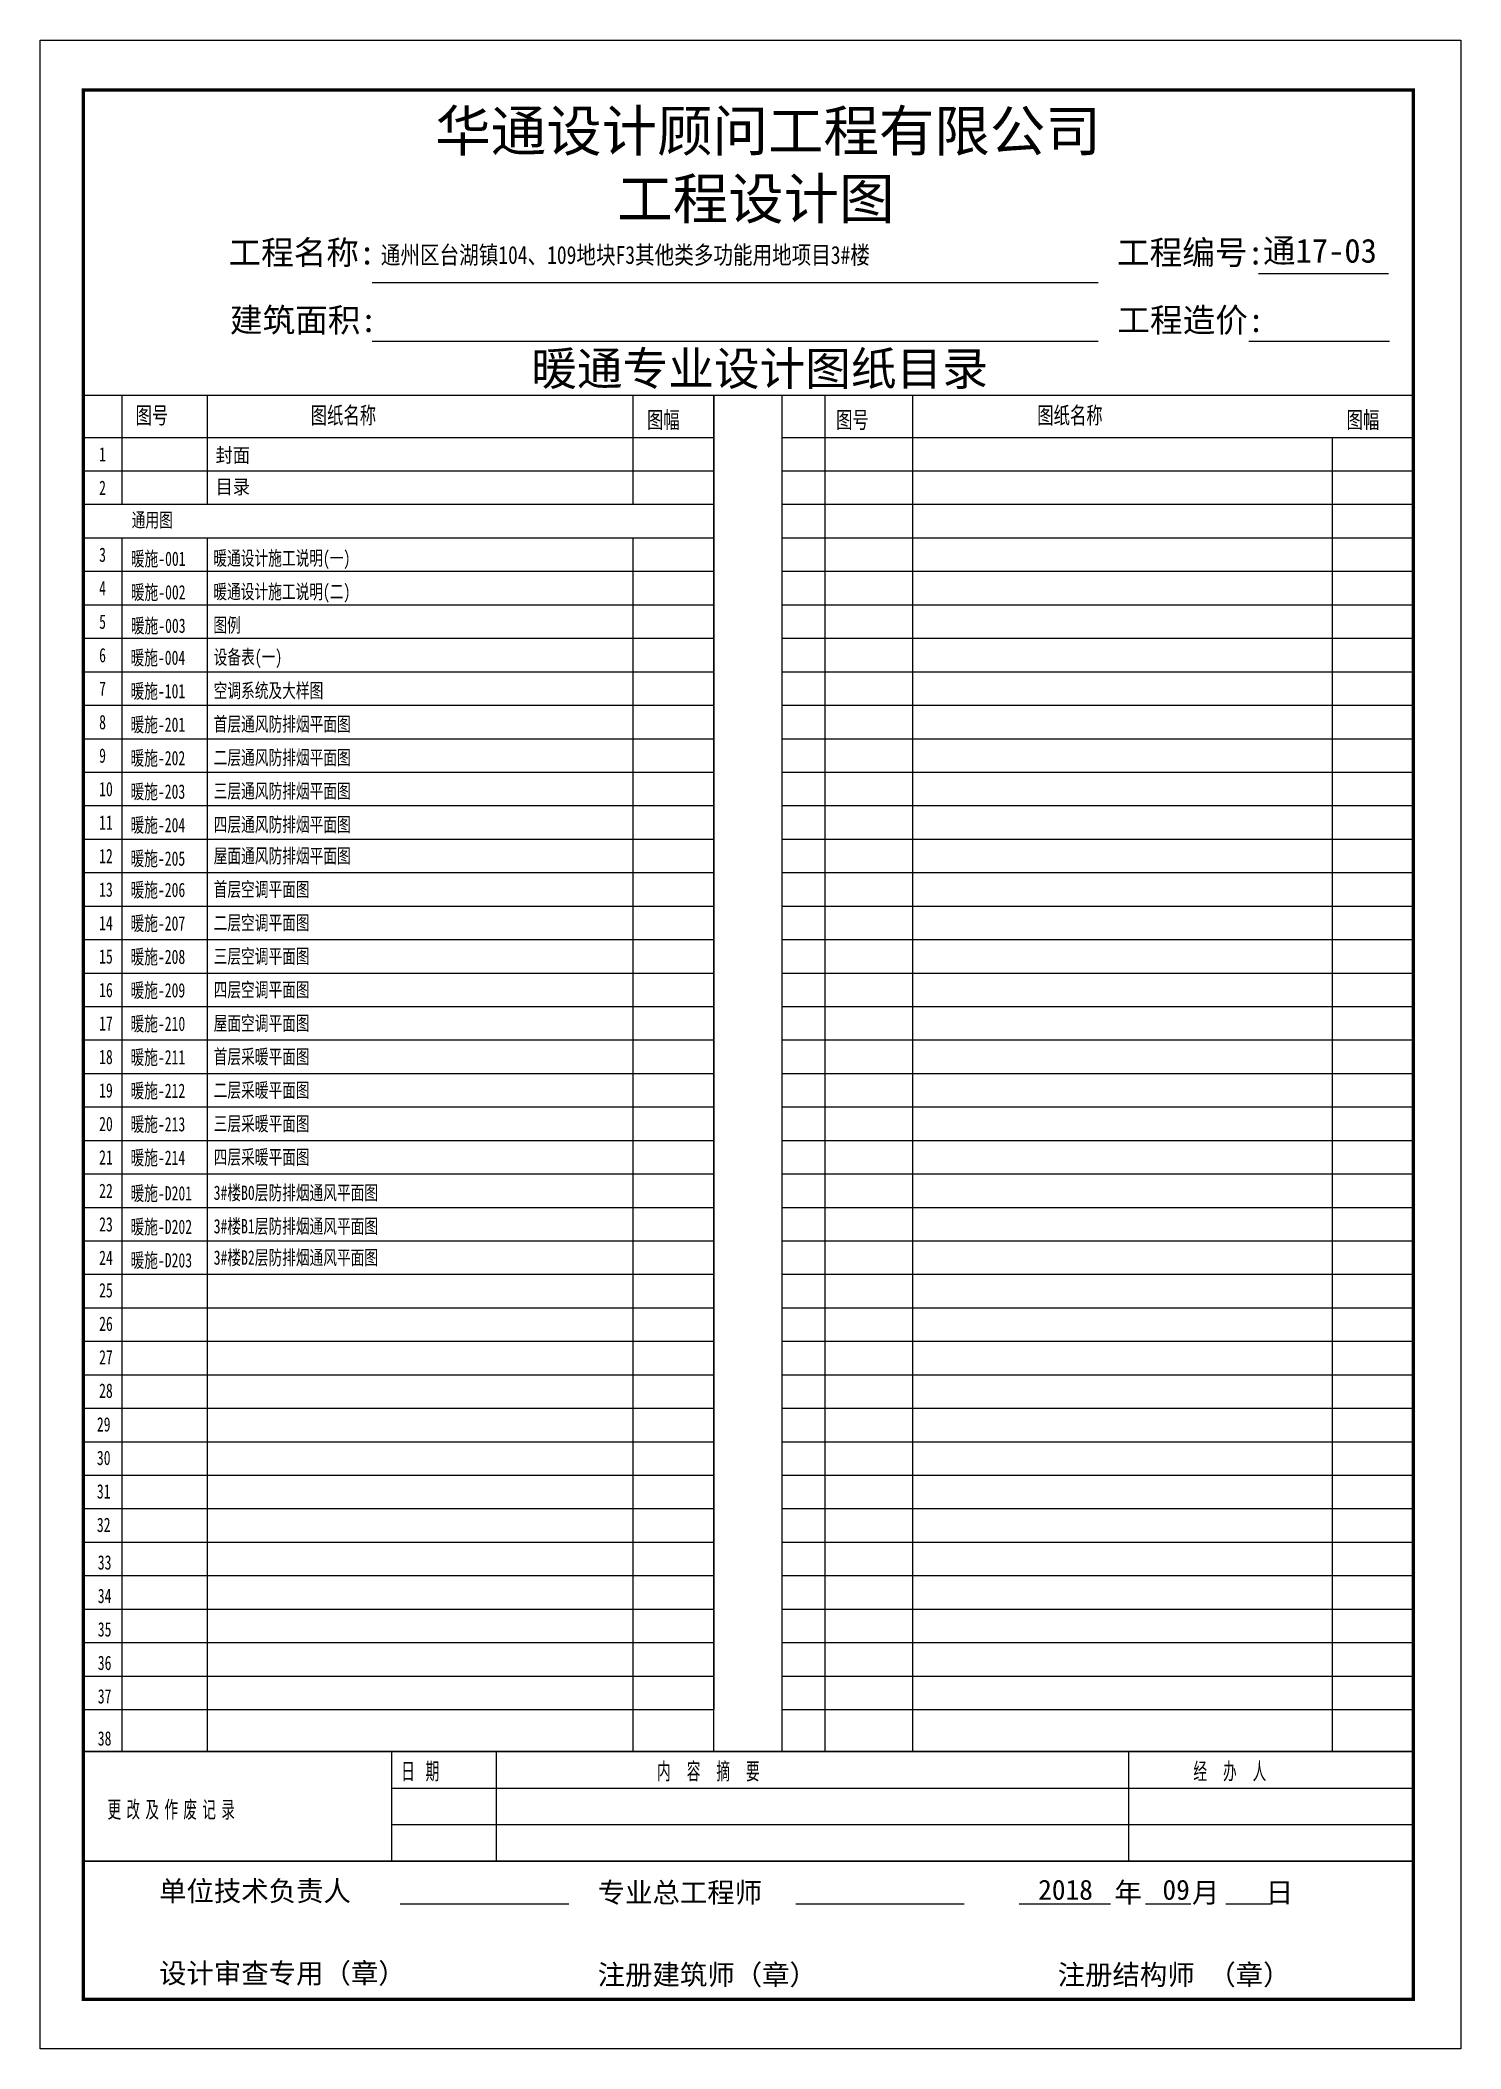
# Model space of a CAD drawing. Extents: x 187501 to 217201, y 64139 to 106139.
import ezdxf

# ---------------------------------------------------------------- set-up
doc = ezdxf.new("R2010")
doc.units = 0
doc.header["$LTSCALE"] = 1000
doc.header["$MEASUREMENT"] = 0
doc.layers.get('0').update_dxf_attribs({"linetype": 'CONTINUOUS'})
doc.layers.add('PUB_TEXT', color=7, linetype='CONTINUOUS')
doc.styles.add('-宋体', font='')
doc.styles.add('-黑体', font='ros.shx', dxfattribs={"width": 0.8, "bigfont": 'jd.shx'})
doc.styles.add('H1', font='')
doc.styles.add('黑体', font='simhei.ttf')
doc.styles.get('-宋体').set_extended_font_data('SimSun')
doc.styles.get('H1').set_extended_font_data('SimSun')

msp = doc.modelspace()

# ---------------------------------------------------------------- linework, layer by layer
at = {"color": 4}
for p, q in [((212973, 101261), (215688, 101261)), ((194444, 101074), (209620, 101074)), ((194444, 99849), (209620, 99849)), ((194444, 99849), (209620, 99849)), ((212770, 99849), (215710, 99849)), ((212770, 99849), (214987, 99849)), ((188394, 98714), (216202, 98714)), ((188394, 98714), (216202, 98714)), ((189217, 96434), (189217, 98714)), ((199888, 98714), (199888, 96434)), ((201584, 98714), (201584, 71234)), ((201584, 70354), (201584, 98714)), ((203013, 70354), (203013, 98714)), ((203912, 70354), (203912, 98714)), ((205747, 70354), (205747, 98714)), ((188394, 97834), (201584, 97834)), ((203013, 97834), (216202, 97834)), ((214513, 97834), (214513, 70354)), ((189217, 70354), (189217, 95734)), ((199888, 95734), (199888, 70354)), ((194844, 70354), (194844, 68063)), ((197030, 70354), (197030, 68063)), ((210252, 70354), (210252, 68063)), ((194844, 69591), (216209, 69591)), ((194844, 68827), (216209, 68827)), ((195028, 67168), (198552, 67168)), ((203295, 67168), (206819, 67168)), ((207970, 67168), (209879, 67168)), ((210608, 67168), (211558, 67168)), ((212285, 67168), (213235, 67168))]:
    msp.add_line(p, q, dxfattribs=at)
for p, q in [((188401, 97134), (201584, 97134)), ((203013, 97134), (216209, 97134)), ((188401, 96434), (201584, 96434)), ((188401, 96434), (201584, 96434)), ((188401, 96434), (201584, 96434)), ((203013, 96434), (216209, 96434)), ((188401, 95734), (201584, 95734)), ((203013, 95734), (216209, 95734)), ((188401, 95034), (201584, 95034)), ((203013, 95034), (216209, 95034)), ((188401, 94334), (201584, 94334)), ((203013, 94334), (216209, 94334)), ((188401, 93634), (201584, 93634)), ((203013, 93634), (216209, 93634)), ((188401, 92934), (201584, 92934)), ((203013, 92934), (216209, 92934)), ((188401, 92234), (201584, 92234)), ((188401, 92234), (201584, 92234)), ((203013, 92234), (216209, 92234)), ((188401, 91534), (201584, 91534)), ((203013, 91534), (216209, 91534)), ((203013, 91534), (216209, 91534)), ((188401, 90834), (201584, 90834)), ((203013, 90834), (216209, 90834)), ((188401, 90134), (201584, 90134)), ((203013, 90134), (216209, 90134)), ((188401, 89434), (201584, 89434)), ((203013, 89434), (216209, 89434)), ((188401, 88734), (201584, 88734)), ((203013, 88734), (216209, 88734)), ((188401, 88034), (201584, 88034)), ((203013, 88034), (216209, 88034)), ((188401, 87334), (201584, 87334)), ((203013, 87334), (216209, 87334)), ((188401, 86634), (201584, 86634)), ((203013, 86634), (216209, 86634)), ((188401, 85934), (201584, 85934)), ((203013, 85934), (216209, 85934)), ((188401, 85234), (201584, 85234)), ((203013, 85234), (216209, 85234)), ((188401, 84534), (201584, 84534)), ((203013, 84534), (216209, 84534)), ((188401, 83834), (201584, 83834)), ((203013, 83834), (216209, 83834)), ((188401, 83134), (201584, 83134)), ((203013, 83134), (216209, 83134)), ((188401, 82434), (201584, 82434)), ((203013, 82434), (216209, 82434)), ((188401, 81734), (201584, 81734)), ((203013, 81734), (216209, 81734)), ((188401, 81034), (201584, 81034)), ((203013, 81034), (216209, 81034)), ((188401, 80334), (201584, 80334)), ((203013, 80334), (216209, 80334)), ((203013, 80334), (216209, 80334)), ((203013, 80334), (216209, 80334)), ((188401, 79634), (201584, 79634)), ((203013, 79634), (216209, 79634)), ((188401, 78934), (201584, 78934)), ((203013, 78934), (216209, 78934)), ((203013, 78934), (216209, 78934)), ((188401, 78234), (201584, 78234)), ((203013, 78234), (216209, 78234)), ((188401, 77534), (201584, 77534)), ((203013, 77534), (216209, 77534)), ((188401, 76834), (201584, 76834)), ((203013, 76834), (216209, 76834)), ((188401, 76134), (201584, 76134)), ((203013, 76134), (216209, 76134)), ((188401, 75434), (201584, 75434)), ((203013, 75434), (216209, 75434)), ((188401, 74734), (201584, 74734)), ((203013, 74734), (216209, 74734)), ((188401, 74034), (201584, 74034)), ((203013, 74034), (216209, 74034)), ((188401, 73334), (201584, 73334)), ((203013, 73334), (216209, 73334)), ((188401, 72634), (201584, 72634)), ((203013, 72634), (216209, 72634)), ((188401, 71934), (201584, 71934)), ((203013, 71934), (216209, 71934)), ((188401, 71234), (201584, 71234)), ((203013, 71234), (216209, 71234)), ((188401, 70354), (201584, 70354)), ((188401, 70354), (201584, 70354)), ((188401, 70354), (201584, 70354))]:
    msp.add_line(p, q)
at = {"color": 4, "const_width": 71.6}
msp.add_lwpolyline([(188401, 65173), (188401, 105096), (216209, 105096), (216209, 65173)], close=True, dxfattribs=at)
at = {"color": 4, "const_width": 33.4}
for points in [[(188401, 70354), (216209, 70354)], [(188401, 68063), (216209, 68063)]]:
    msp.add_lwpolyline(points, dxfattribs=at)
at = {"layer": 'PUB_TEXT'}
for p, q in [((191000, 96434), (191000, 98714)), ((191000, 70354), (191000, 95734))]:
    msp.add_line(p, q, dxfattribs=at)
msp.add_lwpolyline([(187501, 106139), (217201, 106139), (217201, 64139), (187501, 64139)], close=True, dxfattribs=at)

# ---------------------------------------------------------------- texts
for s, height, style, p in [('华通设计顾问工程有限公司', 850, '-宋体', (195760, 103818)), ('工程设计图', 850, '-宋体', (199565, 102399)), ('工程名称:', 500, '-宋体', (191437, 101449)), ('工程编号:', 500, '-宋体', (210012, 101449)), ('通17-03', 500, '-宋体', (213063, 101487)), ('建筑面积:', 500, '-宋体', (191467, 100037)), ('工程造价:', 500, '-宋体', (210021, 100037)), ('暖通专业设计图纸目录', 700, '-宋体', (197766, 98924)), ('单位技术负责人', 420, 'H1', (189986, 67229)), ('专业总工程师', 420, 'H1', (199156, 67198)), ('2018', 420, 'H1', (208365, 67256)), ('年', 420, 'H1', (209959, 67198)), ('09', 420, 'H1', (210963, 67256)), ('月', 420, 'H1', (211580, 67198)), ('日', 420, 'H1', (213124, 67198)), ('设计审查专用（章）', 420, 'H1', (189986, 65510)), ('注册建筑师（章）', 420, 'H1', (199156, 65479)), ('注册结构师 （章）', 420, 'H1', (208772, 65479))]:
    msp.add_text(s, height=height, dxfattribs=dict(style=style)).set_placement(p)
for s, height, style, width, p in [('通州区台湖镇104、109地块F3其他类多功能用地项目3#楼', 375, '-宋体', 0.8, (194622, 101461)), ('图号', 400, '-黑体', 0.9, (189494, 98081)), ('图纸名称', 400, '-黑体', 0.9, (193156, 98081)), ('图幅', 400, '-黑体', 0.9, (200187, 97986)), ('图号', 400, '-黑体', 0.9, (204140, 97986)), ('图纸名称', 400, '-黑体', 0.9, (208345, 98081)), ('图幅', 400, '-黑体', 0.9, (214812, 97986)), ('1', 300, 'H1', 0.7, (188733, 97330)), ('2', 300, 'H1', 0.7, (188733, 96630)), ('通用图', 300, 'H1', 0.7, (189413, 95958)), ('3', 300, 'H1', 0.7, (188733, 95230)), ('暖施-001', 300, 'H1', 0.7, (189396, 95146)), ('暖通设计施工说明(一)', 300, 'H1', 0.7, (191121, 95159)), ('4', 300, 'H1', 0.7, (188733, 94530)), ('暖施-002', 300, 'H1', 0.7, (189396, 94446)), ('暖通设计施工说明(二)', 300, 'H1', 0.7, (191121, 94459)), ('5', 300, 'H1', 0.7, (188733, 93830)), ('暖施-003', 300, 'H1', 0.7, (189396, 93746)), ('图例', 300, 'H1', 0.7, (191121, 93759)), ('6', 300, 'H1', 0.7, (188733, 93130)), ('暖施-004', 300, 'H1', 0.7, (189389, 93078)), ('设备表(一)', 300, 'H1', 0.7, (191128, 93090)), ('7', 300, 'H1', 0.7, (188733, 92430)), ('暖施-101', 300, 'H1', 0.7, (189389, 92378)), ('空调系统及大样图', 300, 'H1', 0.7, (191128, 92390)), ('8', 300, 'H1', 0.7, (188733, 91730)), ('暖施-201', 300, 'H1', 0.7, (189389, 91678)), ('首层通风防排烟平面图', 300, 'H1', 0.7, (191128, 91690)), ('9', 300, 'H1', 0.7, (188733, 91030)), ('暖施-202', 300, 'H1', 0.7, (189389, 90978)), ('二层通风防排烟平面图', 300, 'H1', 0.7, (191128, 90990)), ('10', 300, 'H1', 0.7, (188733, 90330)), ('暖施-203', 300, 'H1', 0.7, (189389, 90278)), ('三层通风防排烟平面图', 300, 'H1', 0.7, (191128, 90290)), ('11', 300, 'H1', 0.7, (188733, 89630)), ('暖施-204', 300, 'H1', 0.7, (189389, 89578)), ('四层通风防排烟平面图', 300, 'H1', 0.7, (191128, 89590)), ('12', 300, 'H1', 0.7, (188733, 88930)), ('暖施-205', 300, 'H1', 0.7, (189389, 88878)), ('屋面通风防排烟平面图', 300, 'H1', 0.7, (191128, 88935)), ('13', 300, 'H1', 0.7, (188733, 88230)), ('暖施-206', 300, 'H1', 0.7, (189389, 88223)), ('首层空调平面图 ', 300, 'H1', 0.7, (191128, 88235)), ('14', 300, 'H1', 0.7, (188733, 87530)), ('暖施-207', 300, 'H1', 0.7, (189389, 87523)), ('二层空调平面图 ', 300, 'H1', 0.7, (191128, 87535)), ('15', 300, 'H1', 0.7, (188733, 86830)), ('暖施-208', 300, 'H1', 0.7, (189389, 86823)), ('三层空调平面图 ', 300, 'H1', 0.7, (191128, 86835)), ('16', 300, 'H1', 0.7, (188733, 86130)), ('暖施-209', 300, 'H1', 0.7, (189389, 86123)), ('四层空调平面图 ', 300, 'H1', 0.7, (191128, 86135)), ('17', 300, 'H1', 0.7, (188733, 85430)), ('暖施-210', 300, 'H1', 0.7, (189389, 85423)), ('屋面空调平面图 ', 300, 'H1', 0.7, (191128, 85435)), ('18', 300, 'H1', 0.7, (188733, 84730)), ('暖施-211', 300, 'H1', 0.7, (189389, 84723)), ('首层采暖平面图 ', 300, 'H1', 0.7, (191128, 84735)), ('19', 300, 'H1', 0.7, (188733, 84030)), ('暖施-212', 300, 'H1', 0.7, (189389, 84023)), ('二层采暖平面图 ', 300, 'H1', 0.7, (191128, 84035)), ('20', 300, 'H1', 0.7, (188733, 83330)), ('暖施-213', 300, 'H1', 0.7, (189389, 83323)), ('三层采暖平面图 ', 300, 'H1', 0.7, (191128, 83335)), ('21', 300, 'H1', 0.7, (188733, 82630)), ('暖施-214', 300, 'H1', 0.7, (189389, 82623)), ('四层采暖平面图 ', 300, 'H1', 0.7, (191128, 82635)), ('22', 300, 'H1', 0.7, (188733, 81930)), ('暖施-D201', 300, 'H1', 0.7, (189389, 81878)), ('3#楼B0层防排烟通风平面图', 300, 'H1', 0.7, (191128, 81890)), ('23', 300, 'H1', 0.7, (188733, 81230)), ('暖施-D202', 300, 'H1', 0.7, (189389, 81178)), ('3#楼B1层防排烟通风平面图', 300, 'H1', 0.7, (191128, 81190)), ('24', 300, 'H1', 0.7, (188733, 80530)), ('暖施-D203', 300, 'H1', 0.7, (189389, 80478)), ('3#楼B2层防排烟通风平面图', 300, 'H1', 0.7, (191128, 80535)), ('25', 300, 'H1', 0.7, (188733, 79851)), ('26', 300, 'H1', 0.7, (188733, 79151)), ('27', 300, 'H1', 0.7, (188733, 78451)), ('28', 300, 'H1', 0.7, (188733, 77751)), ('29', 300, 'H1', 0.7, (188686, 77046)), ('30', 300, 'H1', 0.7, (188686, 76346)), ('31', 300, 'H1', 0.7, (188686, 75646)), ('32', 300, 'H1', 0.7, (188686, 74946)), ('33', 300, 'H1', 0.7, (188705, 74160)), ('34', 300, 'H1', 0.7, (188705, 73460)), ('35', 300, 'H1', 0.7, (188705, 72760)), ('36', 300, 'H1', 0.7, (188705, 72060)), ('37', 300, 'H1', 0.7, (188705, 71360)), ('38', 300, 'H1', 0.7, (188705, 70480)), ('日  期', 400, '-黑体', 0.75, (195049, 69730)), ('内   容   摘   要', 400, '-黑体', 0.75, (200398, 69730)), ('经   办   人', 400, '-黑体', 0.75, (211610, 69730)), ('更 改 及 作 废 记 录', 400, '-黑体', 0.75, (188908, 68930))]:
    msp.add_text(s, height=height, dxfattribs=dict(style=style, width=width)).set_placement(p)
at = {"layer": 'PUB_TEXT', "style": '黑体', "width": 0.88}
for s, p in [('封面', (191166, 97312)), ('目录', (191166, 96652))]:
    msp.add_text(s, height=300, dxfattribs=at).set_placement(p)

doc.saveas('drawing.dxf')
